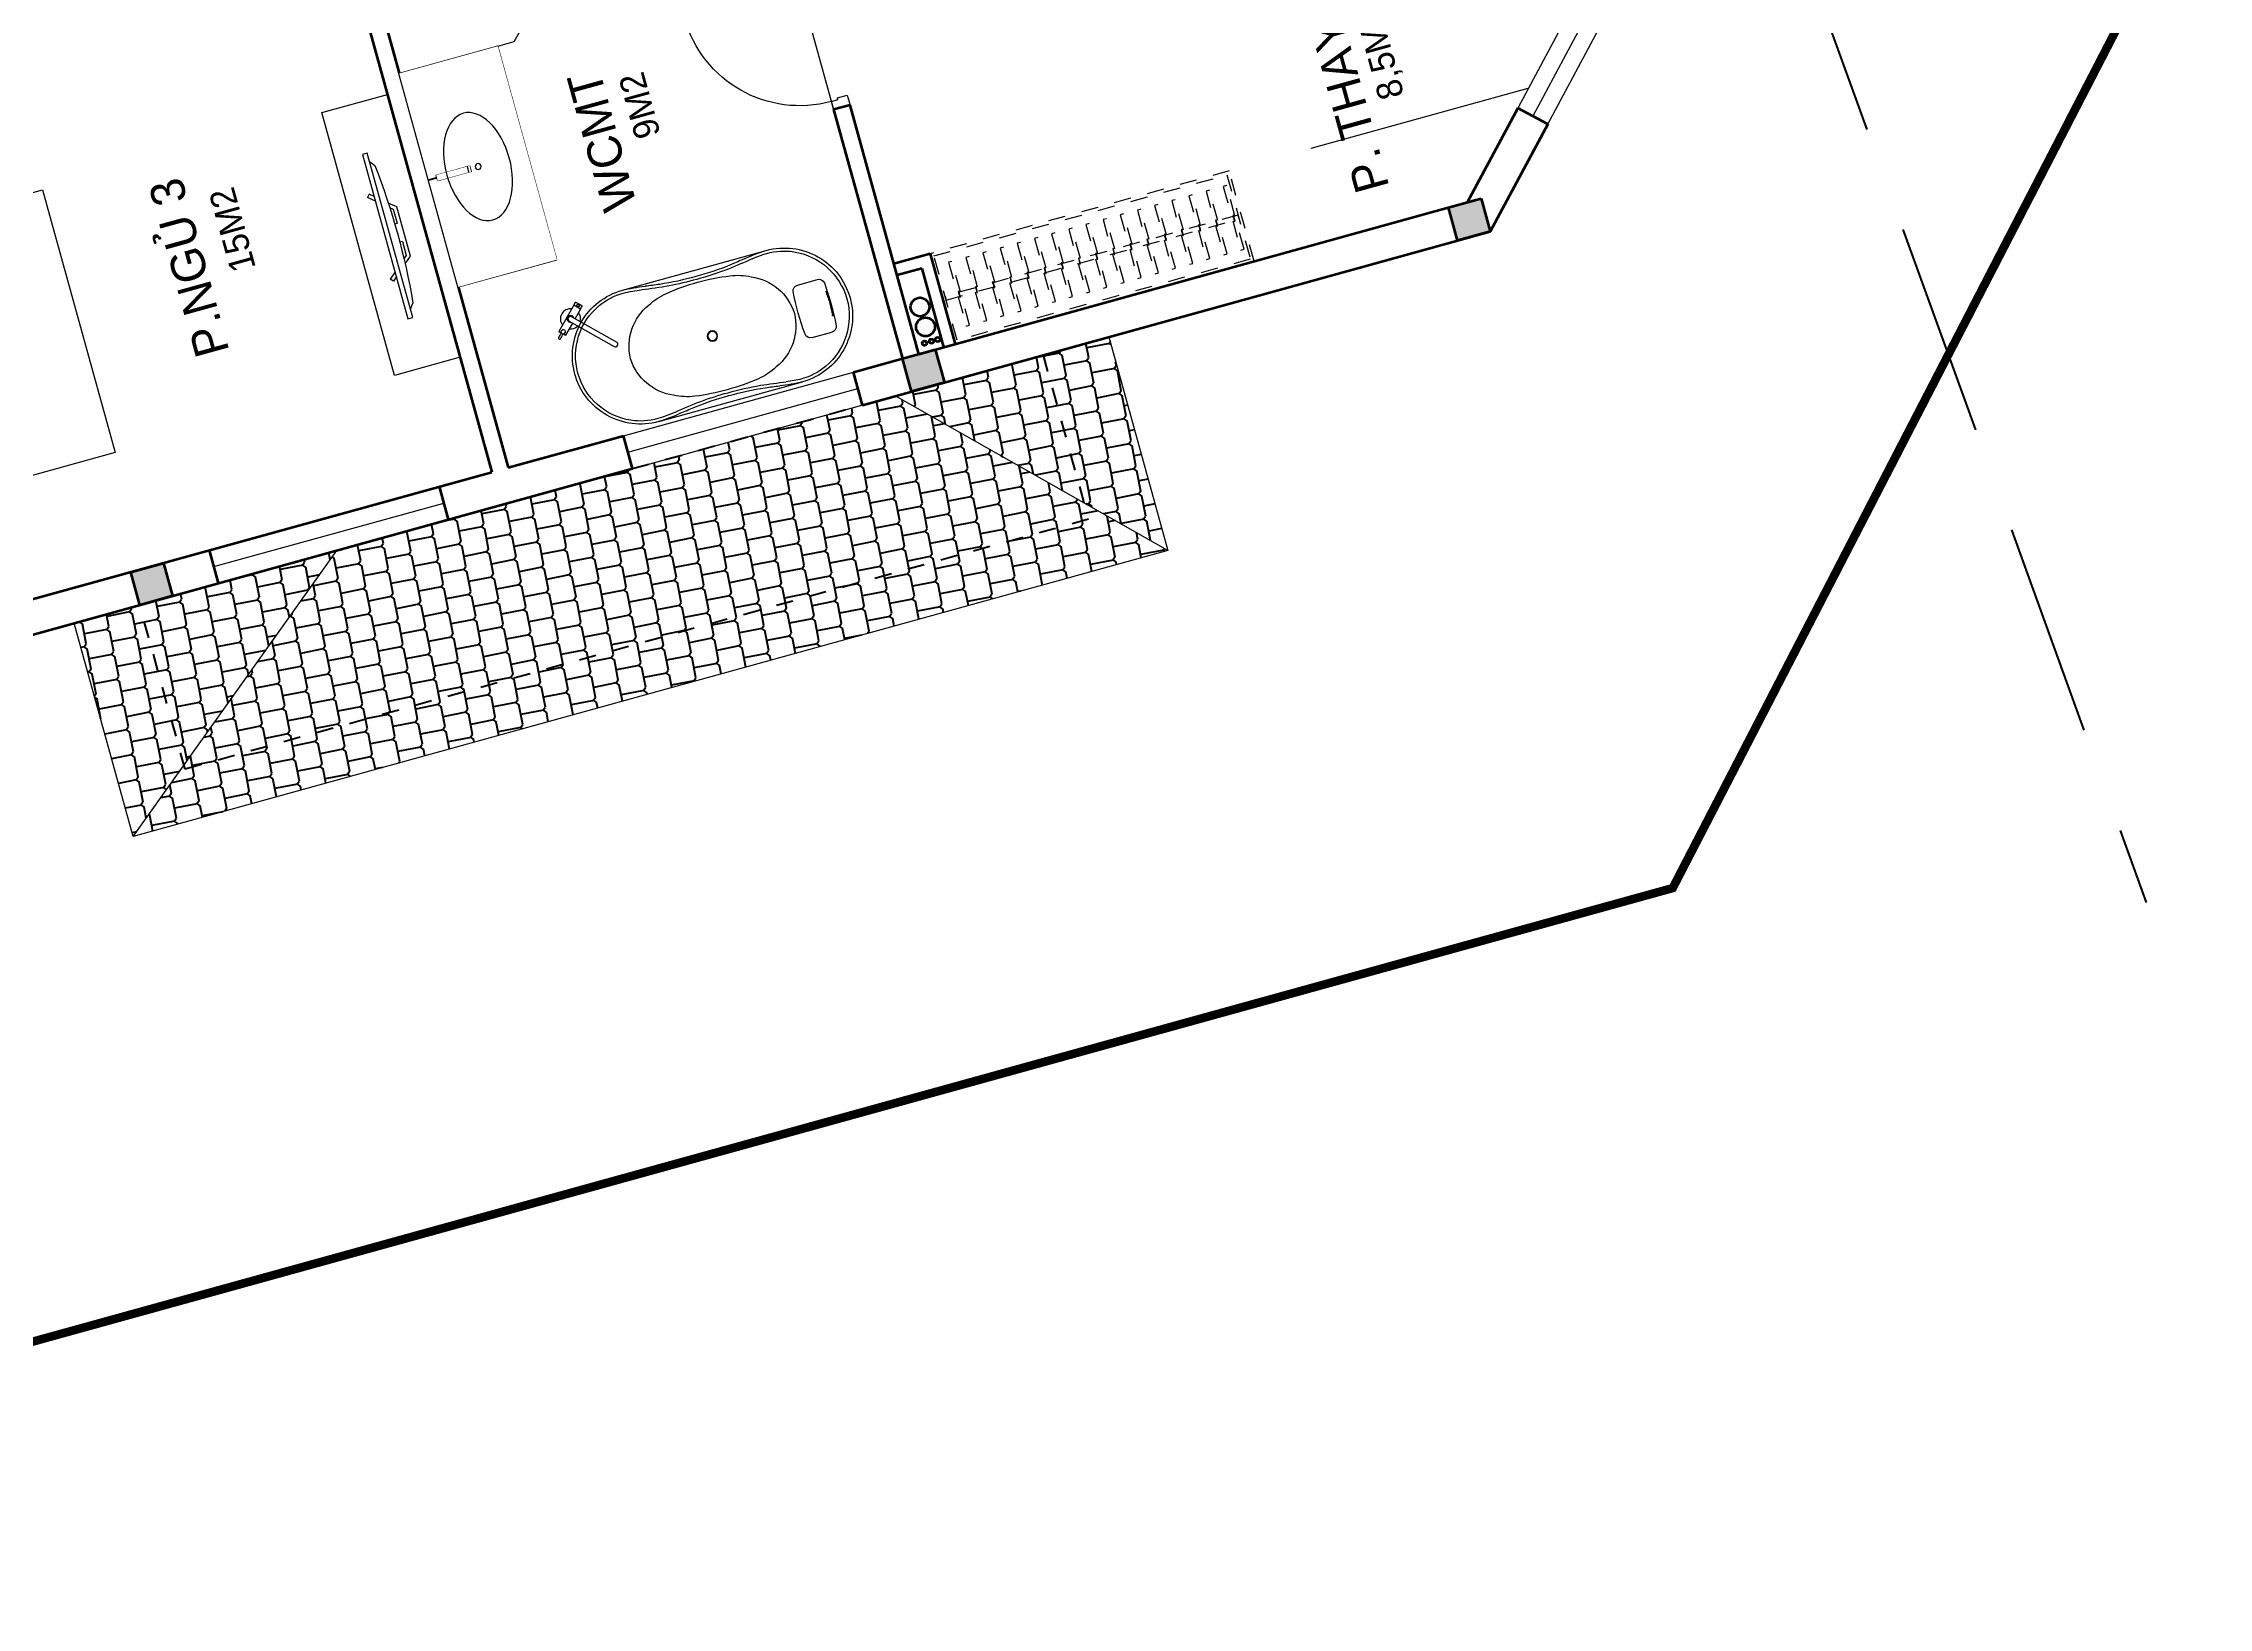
# Model space of a CAD drawing. Header units: metres. Extents: x 568332 to 569219, y 2065964 to 2066430.
# Drawn here: x 568538.54 to 568551.25, y 2066371.85 to 2066381.03 of the extents above; entities that cross this region are included whole.
import ezdxf

# ---------------------------------------------------------------- set-up
doc = ezdxf.new("R2010")
doc.units = ezdxf.units.M
for name, pattern in [('$AUDIT_BAD_LTYPE2', [0]), ('HIDDEN', [0.375, 0.25, -0.125]), ('X-5M-G-MB PHONGNGU$0$HIDDEN2', [0.1875, 0.125, -0.0625])]:
    doc.linetypes.add(name, pattern=pattern)
doc.layers.get('0').update_dxf_attribs({"linetype": 'CONTINUOUS'})
doc.layers.get('DEFPOINTS').update_dxf_attribs({"linetype": 'CONTINUOUS'})
for name, color, linetype, lineweight in [('-CONCRETE', 1, 'CONTINUOUS', 35), ('-DIM', 9, 'CONTINUOUS', 13), ('-DOOR', 137, 'CONTINUOUS', 9), ('-FURNITURE', 46, 'CONTINUOUS', 9), ('-HATCH', 8, 'CONTINUOUS', 5), ('-LINE1', 7, 'CONTINUOUS', 18), ('-TEXT', 7, 'CONTINUOUS', 15), ('-WALL', 4, 'CONTINUOUS', 35), ('TEXT25', 2, 'CONTINUOUS', 13)]:
    doc.layers.add(name, color=color, linetype=linetype, lineweight=lineweight)
for name, color, linetype in [('-RANH GIOI LO DAT', 12, 'CONTINUOUS'), ('13. NET HATCH', 252, 'CONTINUOUS'), ('RANHGIOI', 2, 'HIDDEN')]:
    doc.layers.add(name, color=color, linetype=linetype)
doc.styles.add('SVN_AVO_thuong', font='')
doc.styles.add('T1', font='', dxfattribs={"height": 200})
doc.styles.add('vnavanth', font='', dxfattribs={"width": 0.8})
doc.styles.get('SVN_AVO_thuong').set_extended_font_data('SVN-Avo')
doc.styles.get('T1').set_extended_font_data('VNgeometric Light')
doc.styles.get('vnavanth').set_extended_font_data('.VnAvantH')

# ---------------------------------------------------------------- blocks, each defined once
blk = doc.blocks.new('*U229')
at = {"linetype": 'X-5M-G-MB PHONGNGU$0$HIDDEN2'}
for points in [[(0, 600.0000000004657), (0, 0), (1986.964380309416, -7.011563383887439e-10), (1986.964380309416, 599.9999999997644)], [(1966.964380309416, 579.9996613716911), (1966.964380309416, 19.99966137169129), (20, 20.00000000046566), (20, 580.0000000004657)], [(1966.964380309416, 286.6991212947734), (1966.964380309416, 313.0991212946802), (20, 313.0991212953813), (19.99999859370291, 286.6991212952417)], [(113.7817614636733, 319.1750910408318), (109.4317788550979, 319.1750910408318), (109.4317788550979, 280.441767644881), (113.7817614636733, 280.441767644881)], [(227.7817614636733, 319.1750910407849), (223.4317788550979, 319.1750910407849), (223.4317788550979, 280.4417676448341), (227.7817614636733, 280.4417676448341)], [(341.7817614636733, 319.175091040738), (337.4317788550979, 319.175091040738), (337.4317788550979, 280.4417676447872), (341.7817614636733, 280.4417676447872)], [(455.7817614636733, 319.1750910406911), (451.4317788550979, 319.1750910406911), (451.4317788550979, 280.4417676447403), (455.7817614636733, 280.4417676447403)], [(569.7817614636733, 319.1750910406442), (565.431778855098, 319.1750910406442), (565.431778855098, 280.4417676446934), (569.7817614636733, 280.4417676446934)], [(683.7817614636733, 319.1750910405973), (679.431778855098, 319.1750910405973), (679.431778855098, 280.4417676446465), (683.7817614636733, 280.4417676446465)], [(797.7817614636733, 319.1750910405504), (793.431778855098, 319.1750910405504), (793.431778855098, 280.4417676445996), (797.7817614636733, 280.4417676445996)], [(911.7817614636733, 319.1750910405035), (907.431778855098, 319.1750910405035), (907.431778855098, 280.4417676445527), (911.7817614636733, 280.4417676445527)], [(1025.781761463673, 319.1750910404566), (1021.431778855098, 319.1750910404566), (1021.431778855098, 280.4417676445057), (1025.781761463673, 280.4417676445057)], [(1139.781761463673, 319.1750910404097), (1135.431778855098, 319.1750910404097), (1135.431778855098, 280.4417676444588), (1139.781761463673, 280.4417676444588)], [(1253.781761463673, 319.1750910403628), (1249.431778855098, 319.1750910403628), (1249.431778855098, 280.4417676444119), (1253.781761463673, 280.4417676444119)], [(1367.781761463673, 319.1750910403159), (1363.431778855098, 319.1750910403159), (1363.431778855098, 280.441767644365), (1367.781761463673, 280.441767644365)], [(1481.781761463673, 319.175091040269), (1477.431778855098, 319.175091040269), (1477.431778855098, 280.4417676443181), (1481.781761463673, 280.4417676443181)], [(1595.781761463673, 319.175091040222), (1591.431778855098, 319.175091040222), (1591.431778855098, 280.4417676442712), (1595.781761463673, 280.4417676442712)], [(1709.781761463673, 319.1750910401751), (1705.431778855098, 319.1750910401751), (1705.431778855098, 280.4417676442243), (1709.781761463673, 280.4417676442243)], [(1823.781761463673, 319.1750910401282), (1819.431778855098, 319.1750910401282), (1819.431778855098, 280.4417676441774), (1823.781761463673, 280.4417676441774)], [(1937.781761463673, 319.1750910400813), (1933.431778855098, 319.1750910400813), (1933.431778855098, 280.4417676441305), (1937.781761463673, 280.4417676441305)]]:
    blk.add_lwpolyline(points, close=True, dxfattribs=at)
for points in [[(122.2409142897814, 313.1103512093413), (122.2409142897814, 515.2497102723445), (100.1765458012815, 515.2497102723445), (100.1765458012815, 313.1103512093413)], [(236.2409142897814, 313.1103512092944), (236.2409142897814, 515.2497102722975), (214.1765458012815, 515.2497102722975), (214.1765458012815, 313.1103512092944)], [(350.2409142897814, 313.1103512092475), (350.2409142897814, 515.2497102722507), (328.1765458012815, 515.2497102722507), (328.1765458012815, 313.1103512092475)], [(464.2409142897814, 313.1103512092006), (464.2409142897814, 515.2497102722037), (442.1765458012815, 515.2497102722037), (442.1765458012815, 313.1103512092006)], [(578.2409142897814, 313.1103512091537), (578.2409142897814, 515.2497102721569), (556.1765458012815, 515.2497102721569), (556.1765458012815, 313.1103512091537)], [(692.2409142897814, 313.1103512091068), (692.2409142897814, 515.24971027211), (670.1765458012815, 515.24971027211), (670.1765458012815, 313.1103512091068)], [(806.2409142897814, 313.1103512090599), (806.2409142897814, 515.249710272063), (784.1765458012815, 515.249710272063), (784.1765458012815, 313.1103512090599)], [(920.2409142897814, 313.110351209013), (920.2409142897814, 515.2497102720162), (898.1765458012815, 515.2497102720162), (898.1765458012815, 313.110351209013)], [(1034.240914289781, 313.1103512089661), (1034.240914289781, 515.2497102719692), (1012.176545801281, 515.2497102719692), (1012.176545801281, 313.1103512089661)], [(1148.240914289781, 313.1103512089192), (1148.240914289781, 515.2497102719224), (1126.176545801281, 515.2497102719224), (1126.176545801281, 313.1103512089192)], [(1262.240914289781, 313.1103512088723), (1262.240914289781, 515.2497102718754), (1240.176545801281, 515.2497102718754), (1240.176545801281, 313.1103512088723)], [(1376.240914289781, 313.1103512088254), (1376.240914289781, 515.2497102718285), (1354.176545801281, 515.2497102718285), (1354.176545801281, 313.1103512088254)], [(1490.240914289781, 313.1103512087785), (1490.240914289781, 515.2497102717816), (1468.176545801281, 515.2497102717816), (1468.176545801281, 313.1103512087785)], [(1604.240914289781, 313.1103512087315), (1604.240914289781, 515.2497102717347), (1582.176545801281, 515.2497102717347), (1582.176545801281, 313.1103512087315)], [(1718.240914289781, 313.1103512086846), (1718.240914289781, 515.2497102716878), (1696.176545801281, 515.2497102716878), (1696.176545801281, 313.1103512086846)], [(1832.240914289781, 313.1103512086377), (1832.240914289781, 515.2497102716409), (1810.176545801281, 515.2497102716409), (1810.176545801281, 313.1103512086377)], [(1946.240914289781, 313.1103512085908), (1946.240914289781, 515.2497102715939), (1924.176545801281, 515.2497102715939), (1924.176545801281, 313.1103512085908)], [(100.1765458012815, 286.7103512094345), (100.1765458012815, 92.0852110228024), (122.2409142897814, 92.0852110228024), (122.2409142897814, 286.7103512094345)], [(214.1765458012815, 286.7103512093876), (214.1765458012815, 92.08521102275549), (236.2409142897814, 92.08521102275549), (236.2409142897814, 286.7103512093876)], [(328.1765458012815, 286.7103512093407), (328.1765458012815, 92.08521102270858), (350.2409142897814, 92.08521102270858), (350.2409142897814, 286.7103512093407)], [(442.1765458012815, 286.7103512092938), (442.1765458012815, 92.08521102266168), (464.2409142897814, 92.08521102266168), (464.2409142897814, 286.7103512092938)], [(556.1765458012815, 286.7103512092469), (556.1765458012815, 92.08521102261477), (578.2409142897814, 92.08521102261477), (578.2409142897814, 286.7103512092469)], [(670.1765458012815, 286.7103512092), (670.1765458012815, 92.08521102256786), (692.2409142897814, 92.08521102256786), (692.2409142897814, 286.7103512092)], [(784.1765458012815, 286.7103512091531), (784.1765458012815, 92.08521102252095), (806.2409142897814, 92.08521102252095), (806.2409142897814, 286.7103512091531)], [(898.1765458012815, 286.7103512091062), (898.1765458012815, 92.08521102247404), (920.2409142897814, 92.08521102247404), (920.2409142897814, 286.7103512091062)], [(1012.176545801281, 286.7103512090592), (1012.176545801281, 92.08521102242715), (1034.240914289781, 92.08521102242715), (1034.240914289781, 286.7103512090592)], [(1126.176545801281, 286.7103512090123), (1126.176545801281, 92.08521102238024), (1148.240914289781, 92.08521102238024), (1148.240914289781, 286.7103512090123)], [(1240.176545801281, 286.7103512089654), (1240.176545801281, 92.08521102233333), (1262.240914289781, 92.08521102233333), (1262.240914289781, 286.7103512089654)], [(1354.176545801281, 286.7103512089186), (1354.176545801281, 92.08521102228642), (1376.240914289781, 92.08521102228642), (1376.240914289781, 286.7103512089186)], [(1468.176545801281, 286.7103512088717), (1468.176545801281, 92.0852110222395), (1490.240914289781, 92.0852110222395), (1490.240914289781, 286.7103512088717)], [(1582.176545801281, 286.7103512088247), (1582.176545801281, 92.0852110221926), (1604.240914289781, 92.0852110221926), (1604.240914289781, 286.7103512088247)], [(1696.176545801281, 286.7103512087778), (1696.176545801281, 92.0852110221457), (1718.240914289781, 92.0852110221457), (1718.240914289781, 286.7103512087778)], [(1810.176545801281, 286.7103512087309), (1810.176545801281, 92.08521102209879), (1832.240914289781, 92.08521102209879), (1832.240914289781, 286.7103512087309)], [(1924.176545801281, 286.710351208684), (1924.176545801281, 92.08521102205188), (1946.240914289781, 92.08521102205188), (1946.240914289781, 286.710351208684)]]:
    blk.add_lwpolyline(points, dxfattribs=at)
blk = doc.blocks.new('G1600')
for p, q in [((137477.0741823114, -212827.2147267315), (139077.0741823114, -212827.2147267327)), ((137227.6935681712, -213391.7193460799), (137227.6935681718, -213076.8871672568)), ((139326.4547964507, -213391.7193460799), (139326.4547964501, -213076.8871672568)), ((137385.1096575831, -213234.3032566686), (137070.2774787599, -213234.3032566681)), ((139169.0387070388, -213234.3032566686), (139483.870885862, -213234.3032566681))]:
    blk.add_line(p, q)
blk.add_lwpolyline([(137477.074182311, -213484.2147267315), (137477.0741823123, -211484.2147267315), (139077.0741823123, -211484.2147267327), (139077.074182311, -213484.2147267327), (137477.074182311, -213484.2147267315)])
for points in [[(136977.074182316, -213484.2147267311), (136977.0741823163, -212984.3917867657), (137477.0741823113, -212984.3917867661), (137477.074182311, -213484.2147267315)], [(139577.0741823059, -213484.2147267331), (139577.0741823062, -212984.3917867677), (139077.0741823113, -212984.3917867673), (139077.074182311, -213484.2147267327)], [(137617.074182311, -213375.2147267316), (137617.0741823112, -212998.7147267316), (138234.5741823112, -212998.714726732), (138234.574182311, -213375.214726732)], [(138937.074182311, -213375.2147267325), (138937.0741823112, -212998.7147267325), (138319.5741823112, -212998.7147267321), (138319.574182311, -213375.2147267321)]]:
    blk.add_lwpolyline(points, close=True)
for centre, radius in [((137227.6935681715, -213234.3032566684), 157.4160894116067), ((139326.4547964504, -213234.3032566684), 157.4160894116067), ((137227.6935681715, -213234.3032566684), 82.41608941160666), ((139326.4547964504, -213234.3032566684), 82.41608941160666)]:
    blk.add_circle(centre, radius)
blk = doc.blocks.new('A$C52EE6B0C')
for p, q in [((-17.20769670707523, 15.73427220259327), (17.21740616677562, 15.73427220259327)), ((-17.20769664159161, -15.76179078378482), (17.25286010079435, -15.76177874789573))]:
    blk.add_line(p, q)
for radius in [1.2047244094, 1.0625984252]:
    blk.add_circle((0.004854760598391294, -0.01375929062487558), radius)
for centre, radius, start, end in [((-17.24314525874797, -0.01207868778146803), 15.74633857169191, 90.00004679933201, 180.0060212317107), ((-17.25508472573711, 0.1019342582440004), 14.92367355756088, 89.89259614786677, 114.0143398310184), ((-18.18116453613038, -21.56814891623799), 37.31420158923805, 80.32537186998005, 88.55949406869577), ((-17.85723445771146, -16.41196067107376), 31.44385665188106, 80.95530103647799, 88.85173392611411), ((10.00461303815246, 158.7953360565007), 145.2428134353977, 261.321760178495, 262.6566174950622), ((-9.994903516751947, 158.7953360565007), 145.2428134353977, 277.3433825049378, 278.678239821505), ((18.19087405753089, -21.56814891623799), 37.31420158923805, 91.44050593130423, 99.67462813001998), ((17.49661970126908, -11.01489087357186), 26.04177352760918, 90.57161639594337, 98.52623542419117), ((17.38028173809289, 0.6458196171442978), 14.38048270410287, 65.5240217261104, 90.57161639594337), ((17.25285478011938, -0.01207868778146803), 15.74633857169191, 359.9939787682893, 89.999953200668), ((-17.21041953764507, 0.001682114729192108), 15.03342542002128, 114.0143397923319, 180.0588324882195), ((-7.450100970658241, -0.4025184732163325), 12.18724008712164, 113.3669392692271, 178.1720206420629), ((3.492732717044419, 116.0118507486186), 102.6900642221361, 260.8064278436171, 264.356453546728), ((-5.419667109847069, -2.205582012422383), 14.69270855791083, 98.51976196149644, 117.8512947361469), ((-0.8758374273893423, 77.0744670072454), 62.80248494290996, 262.9722866301048, 270.8034968767962), ((-0.2559751088847406, -36.67531980102649), 49.54707038386372, 89.69837733597764, 98.51976196149644), ((-0.4392543211579323, 89.40770245710155), 75.83928513553873, 265.3361413481834, 270.3355216603239), ((0.8855469487607479, 77.0744670072454), 62.80248494290996, 269.1965031232039, 277.0277133698951), ((0.5786736126174219, 84.46415005414747), 70.89675459107134, 269.5362586194438, 275.7509718273354), ((0.26568463028525, -36.67531980102649), 49.54707038386372, 81.48023803850357, 90.30162266402236), ((5.429376631247578, -2.205582012422383), 14.69270855791083, 62.14870526385309, 81.48023803850357), ((-18.4352474148327, 226.8786012548953), 214.5500408366301, 276.9922117853802, 278.5967700074263), ((7.459810492087854, -0.4025184732163325), 12.18724008712164, 1.827979357937088, 66.63306073077288), ((17.03142645675689, -0.1205247127218172), 15.22249436628161, 0.4018525137937155, 65.5240217261104), ((28.29923964393674, 2.770475775178056), 0.2863587186237817, 160.8078893687392, 185.677575747249), ((1.032724158198107, 0.0596931052277796), 27.11457574387047, 359.8447870516113, 5.677575747249001), ((28.14528837171383, 2.82406351249665), 0.1233475539422422, 123.474108831765, 160.8078893687392), ((28.11764562025201, 2.865868186636362), 0.07323016681635565, 85.79124561711077, 123.474108831765), ((28.11499697584077, 2.829875804425683), 0.1093198730242431, 39.09426345110634, 85.79124561711077), ((27.9923979784362, 2.718469867249951), 0.2748749163090767, 4.941295606222266, 41.00239497281166), ((1.841417531803017, 0.05082119413418695), 26.56153366930607, 359.8606935406443, 5.815426488843808), ((-17.24314525874797, -0.01544044824549928), 15.74633857169191, 179.9939787682893, 269.999953200668), ((-17.21041951692314, -0.02920073014684021), 15.03342545060523, 179.9411309193374, 245.9856601689816), ((-7.450100970658241, 0.3749993371893652), 12.18724008712164, 181.8279793579371, 246.6330607307729), ((7.459810492087854, 0.3749993371893652), 12.18724008712164, 293.3669392692271, 358.1720206420629), ((17.25285478011938, -0.01544044824549928), 15.74633857169191, 270.000046799332, 0.006021231710728335), ((17.0314264257031, 0.09300610912032425), 15.22249441194929, 294.4759783475301, 359.5981396082714), ((28.29923964393674, -2.797994911205024), 0.2863587186237817, 174.322424252751, 199.1921106312608), ((1.032724158198107, -0.08721224125474691), 27.11457574387047, 354.322424252751, 0.1552129483886985), ((28.14528837171383, -2.851582648523618), 0.1233475539422422, 199.1921106312608, 236.525891168235), ((28.11764562025201, -2.89338732266333), 0.07323016681635565, 236.525891168235, 274.2087543828892), ((28.11499697584077, -2.85739494045265), 0.1093198730242431, 274.2087543828892, 320.9057365488936), ((27.9923979784362, -2.745989003276918), 0.2748749163090767, 318.9976050271883, 355.0587043937777), ((1.841417531803017, -0.07834033016115427), 26.56153366930607, 354.1845735111562, 0.1393064593556944), ((-17.25508472573711, -0.1294528978760354), 14.92367355756088, 245.9856601689816, 270.1074038521332), ((-17.85723445771146, 16.38444203144172), 31.44385665188106, 271.1482660738859, 279.044698963522), ((3.492732717044419, -116.0393693881924), 102.6900642221361, 95.64354645327202, 99.19357215638293), ((-5.419667109847069, 2.178062876395416), 14.69270855791083, 242.1487052638531, 261.4802380385036), ((10.00461303815246, -158.8228551925276), 145.2428134353977, 97.3433825049378, 98.67823982150497), ((-0.8758374273893423, -77.10198614327237), 62.80248494290996, 89.19650312320385, 97.02771336989514), ((-0.2559751088847406, 36.64780066499952), 49.54707038386372, 261.4802380385036, 270.3016226640223), ((-0.4392543211579323, -89.43522109673359), 75.83928513553873, 89.66447833967614, 94.66385865181664), ((0.26568463028525, 36.64780066499952), 49.54707038386372, 269.6983773359776, 278.5197619614964), ((0.5786736126174219, -84.4916686937795), 70.89675459107134, 84.24902817266455, 90.4637413805562), ((0.8855469487607479, -77.10198614327237), 62.80248494290996, 82.97228663010486, 90.80349687679617), ((5.429376631247578, 2.178062876395416), 14.69270855791083, 278.5197619614964, 297.8512947361469), ((-18.4352474148327, -226.9061198945274), 214.5500408366301, 81.40322999257371, 83.00778821461982), ((-9.994903516751947, -158.8228551925276), 145.2428134353977, 81.32176017849503, 82.65661749506219), ((17.49661970126908, 10.98737223393982), 26.04177352760918, 261.4737645758088, 269.4283836040566), ((17.38028173809289, -0.6733382567763329), 14.38048270410287, 269.4283836040566, 294.4759782738896), ((-18.18116453613038, 21.54062978021102), 37.31420158923805, 271.4405059313042, 279.6746281300199), ((18.19087405753089, 21.54062978021102), 37.31420158923805, 260.32537186998, 268.5594940686958)]:
    blk.add_arc(centre, radius, start, end)
at = {"layer": 'DEFPOINTS'}
for tag, p in [('MODELNUMBER', (0, 0)), ('TRADENAME', (0, -0.001666666648816317)), ('PRODUCT', (0, -0.003333333355840296)), ('MATERIAL', (0, -0.005000000004656613))]:
    blk.add_attdef(tag, p, '', height=0.001, dxfattribs=at)
blk = doc.blocks.new('A$C4D835AF5')
at = {"layer": '-FURNITURE', "ltscale": 8}
for p, q in [((-3.937007874133997, 0.3346456687140744), (-3.937007874133997, 0.8661417323164642)), ((-3.856363968050573, 0.3149606298829895), (-3.917322834720835, 0.3149606298829895)), ((3.14960629917914, 0.905511811026372), (-3.897637795307674, 0.905511811026372)), ((-3.549881889834069, 0.4615121080132667), (-3.549881889834069, 0.4918150943994988)), ((-3.339881889871322, 0.4918150943994988), (-3.339881889871322, 0.4615121080132667)), ((-0.5905511811724864, 0), (-0.5905511811724864, -12.08661417319672)), ((0.5905511810560711, 0), (0.5905511810560711, -12.08661417319672)), ((3.14960629917914, -0.9055118109972682), (3.14960629917914, 0.905511811026372)), ((3.169291338417679, 0.8956692913197912), (3.14960629917914, 0.8956692913197912)), ((3.169291338417679, -0.8956692912906874), (3.169291338417679, 0.8956692913197912)), ((3.188976377830841, 0.905511811026372), (3.976377952611074, 0.905511811026372)), ((3.996062992024235, -0.8858222072885837), (3.996062992024235, 0.8858183881966397)), ((-3.937007874133997, -0.8661417323164642), (-3.937007874133997, -0.3346456698782276)), ((-3.859123134170659, -0.3149606298829895), (-3.917322834720835, -0.3149606298829895)), ((-0.5905511811724864, -0.9055118109972682), (-3.897637795307674, -0.9055118109972682)), ((-3.702086295757908, -0.4482994973659515), (-3.703305563307367, -0.4183928251150064)), ((-3.626116961007938, -0.4552132484968752), (-3.624325704469811, -0.4472871391335502)), ((-3.592593900160864, -0.4693618138844613), (-3.593808271281887, -0.4553162374941166)), ((-3.516390349017456, -0.4728221969853621), (-3.515662283170968, -0.4687519224826247)), ((-3.483023508393671, -0.4913916403020266), (-3.485677747870795, -0.4713251190551091)), ((-3.406740271369927, -0.4913916403020266), (-3.404085924616084, -0.4713243082514964)), ((-3.373373430629726, -0.4728221969853621), (-3.374101741297636, -0.4687505542242434)), ((-3.297169879544526, -0.4693618138844613), (-3.295955249399412, -0.4553132418950554)), ((-3.263646818697453, -0.4552132484968752), (-3.265438825008459, -0.4472838216461241)), ((-3.187677483947482, -0.4482994973659515), (-3.186458005278837, -0.4183876432944089)), ((3.14960629917914, -0.9055118109972682), (0.5905511810560711, -0.9055118109972682)), ((3.169291338417679, -0.8956692912906874), (3.14960629917914, -0.8956692912906874)), ((3.188976377830841, -0.9055118109972682), (3.976377952611074, -0.9055118109972682))]:
    blk.add_line(p, q, dxfattribs=at)
for radius in [0.3110236219999999, 0.264425112]:
    blk.add_circle((3.582677165279165, 0), radius, dxfattribs=at)
for centre, radius, start, end in [((-5.172746209602337, -0.009833991935011), 0.2398274364867001, 175.3988683949836, 267.683684738816), ((-5.162281866127159, 0.001097322150599211), 0.2496571373087167, 92.26055198415715, 178.0931381794738), ((-5.411562051915098, -2528.914153773454), 2529.164725280366, 89.9660810117202, 89.99457585702427), ((-3.897637795307674, 0.8661417323164642), 0.03937007869999999, 90, 180), ((-3.917322834720835, 0.334645669296151), 0.0196850394, 180, 270), ((-3.444696608930826, -0.1800324727082625), 0.6800319107999998, 90.0155575041171, 98.89806549202986), ((-3.445067178807221, -0.1800325420044828), 0.6800319804999999, 81.10193476241767, 89.98433540355451), ((-5.820766091346741e-11, 0), 2.3622047244, 22.54031043733562, 157.4596895626644), ((-5.820766091346741e-11, 0), 0.7874015747999998, 318.5903779145428, 221.4096220854572), ((-5.820766091346741e-11, 0), 0.5905511810999999, 0, 180), ((3.188976377830841, 0.8858267717296258), 0.0196850394, 90, 180), ((3.976377952611074, 0.8858267717296258), 0.0196850394, 0, 90), ((-4.563514047302306, 275.4393603570643), 275.6895205756396, 269.8713704548476, 270.134413801293), ((-3.917322834720835, -0.334645669296151), 0.0196850394, 90, 180), ((-3.897637795307674, -0.8661417323164642), 0.03937007869999999, 180, 270), ((-3.69050836347742, -0.4472920451080427), 0.01162168131717254, 184.9730588167124, 258.0340652050838), ((-3.646140178490896, -0.2514027326542418), 0.2124717066311285, 257.2815863172942, 272.5837431166033), ((-3.637047897733282, -0.4523756541602779), 0.01129324217511807, 272.4656825237923, 345.4476281752974), ((-3.581550852512009, -0.4681202150823083), 0.01111262650185997, 186.4149760746678, 247.4426638316044), ((-3.544597993255593, -0.2922010583861265), 0.190689105969796, 257.5175194414243, 274.7853332085882), ((-3.528885980602354, -0.4692233995883726), 0.01300354377461912, 270.8627506118385, 343.9333648868276), ((-3.471052158158273, -0.4887641616223846), 0.01225629918881619, 192.3790292665462, 260.142289403178), ((-3.445049900154117, -0.295684714539675), 0.2070703525339242, 262.2005895473907, 277.9341143868692), ((-3.417906698421575, -0.4895470514893532), 0.01131775609399448, 277.3077516790804, 350.6199838641652), ((-3.361692738719285, -0.4698820120247547), 0.01204505090893129, 194.128595859641, 259.0416995531207), ((-3.342932183295488, -0.2742454641556833), 0.2085271705549764, 264.2062775251951, 279.0284077801071), ((-3.310024282021914, -0.4671465401770547), 0.01304389132053663, 269.1875638990808, 350.2219325995679), ((-3.252893783501349, -0.4524938771792222), 0.01109156189044463, 194.1921654394817, 261.8514003855582), ((-3.243402015476022, -0.2392133744724561), 0.2245328352159587, 267.1755962354845, 281.6727780298017), ((-3.20032295252895, -0.4465554517519195), 0.01276517026006314, 280.6032237323427, 352.1473828500294), ((-5.820766091346741e-11, 0), 2.3622047244, 202.5403104373356, 255.4906014981622), ((-5.820766091346741e-11, 0), 2.3622047244, 284.5092583305358, 337.4596895626644), ((3.188976377830841, -0.8858267716132104), 0.0196850394, 180, 270), ((3.976377952611074, -0.8858267716132104), 0.0196850394, 270, 0), ((-5.820766091346741e-11, -12.08661417319672), 0.5905511810999999, 180, 0)]:
    blk.add_arc(centre, radius, start, end, dxfattribs=at)
blk.add_ellipse((-3.444881830888335, -0.001299991592532024), major_axis=(0.5549964930499999, 1.979270000163069e-05), ratio=0.8491940411667758, dxfattribs=at)
for tag, p in [('TRADENAME', (-0.004336408572271466, 0.006709126027999446)), ('MODELNUMBER', (-0.004336408572271466, 0.008375792705919594)), ('PRODUCT', (-0.004336408572271466, 0.005042459379183128)), ('MATERIAL', (-0.004336408572271466, 0.003375792701262981))]:
    blk.add_attdef(tag, p, '', height=0.0009999999999999998, dxfattribs=at)
blk = doc.blocks.new('A$C513779E1')
at = {"layer": '-FURNITURE', "ltscale": 5}
for p, q in [((-155.6625374760479, -560.0783866103739), (-155.7294287066907, -682.401587806642)), ((164.3432983346283, -560.8332392722368), (164.2771489713341, -681.6467351429164))]:
    blk.add_line(p, q, dxfattribs=at)
for centre, radius, start, end in [((-121.4878484364599, -559.7927261032164), 34.19417278572232, 97.79750243116446, 180.4786434526798), ((-0.6689657662063837, -2204.394539417699), 1683.161974464355, 85.38531070575098, 94.27462811813768), ((130.1318487897515, -560.5699191978201), 34.19417278572232, 359.5587913522712, 82.23993242050727), ((-121.5204483158886, -682.7208517771214), 34.19417278572232, 179.4650466896637, 262.1461876813734), ((-1.108293259516358, 961.925919180736), 1683.174451148718, 265.7381508572186, 274.6274353095529), ((130.1000457536429, -681.8764492999762), 34.19417278572232, 277.7037576779385, 0.3848987823128964)]:
    blk.add_arc(centre, radius, start, end, dxfattribs=at)
at = {"layer": '-FURNITURE', "ltscale": 8}
ref = blk.add_blockref('A$C4D835AF5', (-319.1728307064623, 776.0634860619903), dxfattribs=dict(at, xscale=-25.08682081009749, yscale=25.08682081009749, zscale=25.08682081009749, rotation=45))
ref.add_attrib('MODELNUMBER', 'K-T97328-4', (-319.2622246555984, 776.3067276431248), dxfattribs={"layer": 'DEFPOINTS', "height": 0.02508682081009749, "rotation": 224.9999999436282})
ref.add_attrib('TRADENAME', 'PURIST', (-319.232659548521, 776.2771625341848), dxfattribs={"layer": 'DEFPOINTS', "height": 0.02508682081009749, "rotation": 224.9999999436282})
ref.add_attrib('PRODUCT', 'BATH FILLER', (-319.2030944600701, 776.2475974475965), dxfattribs={"layer": 'DEFPOINTS', "height": 0.02508682081009749, "rotation": 224.9999999436282})
ref.add_attrib('MATERIAL', 'PREMIUM MATERIALS', (-319.1735293529928, 776.2180323405191), dxfattribs={"layer": 'DEFPOINTS', "height": 0.02508682081009749, "rotation": 224.9999999436282})
at = {"layer": '-FURNITURE', "xscale": 25.39829667096628, "yscale": 25.39829667096628, "zscale": 25.39829667096628, "rotation": 270}
blk.add_blockref('A$C52EE6B0C', (0, 0), dxfattribs=at).add_auto_attribs({'MODELNUMBER': 'K-1800', 'TRADENAME': 'ABRAZO', 'PRODUCT': 'BATH', 'MATERIAL': 'LITHOCAST'})
blk = doc.blocks.new('A$C5C575821')
at = {"layer": '-CONCRETE'}
h = blk.add_hatch(color=256, dxfattribs=at)
h.dxf.hatch_style = 1
h.paths.add_polyline_path([(-0.00237559899687767, 200.0000000000146), (-0.00237559899687767, 1.455191522836685e-11), (199.9976244010031, 1.455191522836685e-11), (199.9976244010031, 200.0000000000146)])
blk.add_lwpolyline([(-0.00237559899687767, 1.455191522836685e-11), (199.9976244010031, 1.455191522836685e-11), (199.9976244010031, 200.0000000000146), (-0.00237559899687767, 200.0000000000146)], close=True, dxfattribs=at)
blk = doc.blocks.new('Sink_Cicle')
blk.add_lwpolyline([(17.49999987077899, -50.00226151314564), (-17.49999987077899, -49.99773848685436), (-17.51615354442038, -252.2967581441626), (17.48384613892995, -252.3012811850058)], close=True)
blk.add_circle((0, -300), 17.5)
at = {"layer": 'DEFPOINTS'}
blk.add_line((0, -100), (0, 0), dxfattribs=at)
blk.add_wipeout([(17.499999870775355, -50.00226151314928), (-17.49999987078263, -49.99773848685436), (-17.516153544427652, -252.29675814416623), (17.48384613892631, -252.3012811850058)])
at = {"layer": '-FURNITURE', "linetype": 'Continuous'}
blk.add_ellipse((0, -300), major_axis=(-325, 0), ratio=0.5846153846153846, dxfattribs=at)
blk.add_line((-17.51421511289664, -237.2967582757119), (17.48578462866135, -237.3012813020032))
blk = doc.blocks.new('*U231')
at = {"ltscale": 300}
blk.add_lwpolyline([(0, 0), (1300.000000000015, 0), (1300.000000000015, -600), (0, -600)], close=True, dxfattribs=at)
blk.add_wipeout([(0, 7.275957614183426e-12), (1300.0000000000036, 7.275957614183426e-12), (1300.0000000000036, -600), (0, -600)], dxfattribs=at)
blk.add_blockref('Sink_Cicle', (650.0000000000073, 0), dxfattribs=at)
blk = doc.blocks.new('*U18')
at = {"linetype": '$AUDIT_BAD_LTYPE2'}
for p, q in [((70, 100), (69.99999999999999, 599.9999999999982)), ((89.99999999999999, 599.9999999999982), (90, 100))]:
    blk.add_line(p, q, dxfattribs=at)
for points in [[(49.99999999999999, 599.9999999999982), (89.99999999999999, 599.9999999999982), (89.99999999999999, 699.9999999999982), (49.99999999999999, 699.9999999999982), (49.99999999999999, 599.9999999999982)], [(49.99999999999999, 602.9059272893337), (50, 100)], [(50, 100), (90, 100), (90, 0), (50, 0), (50, 100)]]:
    blk.add_lwpolyline(points)
for points in [[(118.2698876160139, 494.5156181119073), (118.2698876160139, 664.1349438079906), (89.99999999999999, 664.1349438079906), (89.99999999999999, 635.8650561920058), (112.6159100928053, 635.8650561920058), (112.6159100928053, 494.5156181119073)], [(0, 0), (50, 0), (50, -40), (60, -40), (60, -100.0001724930698), (0, -100.0001724930698)], [(799.9999999999982, 7.105427357601134e-15), (749.9999999999982, 7.105427357601134e-15), (749.9999999999982, -40), (739.9999999999982, -40), (739.9999999999982, -100.0001724930698), (799.9999999999982, -100.0001724930698)]]:
    blk.add_lwpolyline(points, close=True)
at = {"linetype": '$AUDIT_BAD_LTYPE2', "ltscale": 0.3}
blk.add_arc((50, 0), 699.9999999999982, 0, 90, dxfattribs=at)
blk = doc.blocks.new('XR.MB.LM123$0$tvi 1')
blk.add_lwpolyline([(28.54445810673496, -2.291926648467779e-10), (28.54445810673496, -999.9999999999964), (-7.275957614183426e-12, -1000), (0, 0)], close=True)
for points in [[(28.54445810680045, -50.31958968611434), (52.37372755713295, -80.86315460130209)], [(-24.09820395050338, -235.5599978379832), (-39.09879504836863, -251.7939635238108)], [(0, -284.7849796677438), (-39.09879504836863, -251.7939635238108)], [(0, -255.9952397129928), (-24.09820395050338, -235.5599978379832)], [(69.66229681991535, -315.0836646851385), (111.1934016081432, -350.2927865858655), (111.193401608034, -649.712917566063), (69.68611289083492, -684.9110379843005)], [(89.09002233762294, -445.7449799550195), (89.09002233762294, -359.9578938602899), (70.91298945683957, -344.6203678706661)], [(89.09002233762294, -445.7449799550195), (73.49991829216015, -445.7449799550232)], [(89.09002233768115, -554.2550200447404), (89.09002233773936, -640.0421061392371), (70.91298945678864, -655.3796321293303)], [(89.09002233768115, -554.2550200447404), (73.49991829216015, -554.2550200447404)], [(0, -715.2150203320198), (-39.09879504836863, -748.2060364759491)], [(-24.09820395050338, -764.4400021620095), (-39.09879504836863, -748.2060364759491)], [(0, -744.004760287), (-24.09820395050338, -764.4400021620095)], [(28.54445810674224, -949.680410313882), (52.37372755713295, -919.1368453984578)]]:
    blk.add_lwpolyline(points)
blk.add_arc((-4025.16618952866, -499.9999999999964), 4099.025185406737, 354.1310878512652, 5.868912148527433)
blk = doc.blocks.new('M32-T3')
at = {"layer": '13. NET HATCH'}
h = blk.add_hatch(dxfattribs=at)
h.set_pattern_fill('MAIGO-12', color=256, scale=300, angle=-4.425239702626648)
h.set_pattern_definition([(355.5747602973733, (30251.78019150972, 28484.22036637412), (86.35015020590413, 143.7659610596952), [119.9999999999998, -29.99999999999996, 119.9999999999998, -29.99999999999996]), (85.57476029737336, (30237.98228219079, 28500.33302284125), (-63.20267872421368, 155.3396968005404), [135, -165]), (40.57476029737334, (30221.86962572369, 28486.53511352232), (86.35015020754693, 143.7659610624303), [21.21320343600001, -403.0508652000001]), (130.5747602973733, (30251.78019150972, 28484.22036637412), (-63.20267872541611, 155.3396968034957), [21.213203436, -403.0508652])])
h.paths.add_polyline_path([(198466.3236627033, -1023355.591068474), (197166.1969908494, -1023355.591068474), (198466.0906455532, -1024955.953525428)])
h = blk.add_hatch(dxfattribs=at)
h.set_pattern_fill('MAIGO-12', color=256, scale=300, angle=-4.425239702626648)
h.set_pattern_definition([(355.5747602973733, (29733.49060798695, 26393.84306215716), (86.35015020590413, 143.7659610596952), [119.9999999999998, -29.99999999999996, 119.9999999999998, -29.99999999999996]), (85.57476029737336, (29719.69269866802, 26409.95571862429), (-63.20267872421368, 155.3396968005404), [135, -165]), (40.57476029737334, (29703.58004220092, 26396.15780930535), (86.35015020754693, 143.7659610624303), [21.21320343600001, -403.0508652000001]), (130.5747602973733, (29733.49060798695, 26393.84306215716), (-63.20267872541611, 155.3396968034957), [21.213203436, -403.0508652])])
h.paths.add_polyline_path([(198466.1969908494, -1024956.084452307), (197166.1969908494, -1023355.591068474), (197166.1969908494, -1029656.084452307), (198466.1969908494, -1028356.084452307)])
h = blk.add_hatch(dxfattribs=at)
h.set_pattern_fill('MAIGO-12', color=256, scale=300, angle=-4.425239702626648)
h.set_pattern_definition([(355.5747602973733, (30789.51633575858, 21876.75306482357), (86.35015020590413, 143.7659610596952), [119.9999999999999, -29.99999999999996, 119.9999999999999, -29.99999999999996]), (85.57476029737336, (30775.71842643965, 21892.8657212907), (-63.20267872421368, 155.3396968005404), [135, -165]), (40.57476029737334, (30759.60576997255, 21879.06781197176), (86.35015020754693, 143.7659610624303), [21.21320343600001, -403.0508652000001]), (130.5747602973733, (30789.51633575858, 21876.75306482357), (-63.20267872541611, 155.3396968034957), [21.213203436, -403.0508652])])
h.paths.add_polyline_path([(198466.1969908494, -1028356.084452307), (197166.1969908494, -1029656.084452307), (198466.3236627033, -1029656.084452307)])
at = {"layer": '-CONCRETE'}
for centre, radius in [((198719.2593574179, -1028604.461257434, 5.66516857499076e-09), 13), ((198809.7561655156, -1028635.288015408, 5.66516857499076e-09), 55), ((198930.5986157208, -1028635.288015408, 5.66516857499076e-09), 55), ((198719.2593574179, -1028646.21067545, 5.66516857499076e-09), 13), ((198719.2593574179, -1028684.480662399, 5.66516857499076e-09), 13)]:
    blk.add_circle(centre, radius, dxfattribs=at)
at = {"layer": '-DOOR'}
for p, q in [((198466.3236627034, -1024235.476888089), (198466.3236627034, -1025635.476888089)), ((198666.3236627034, -1024235.476888089), (198666.3236627034, -1025635.476888089)), ((198466.3236627034, -1026555.426890617), (198466.3236627034, -1027955.426890617)), ((198666.3236627034, -1026756.426890617), (198666.3236627034, -1028156.426890617))]:
    blk.add_line(p, q, dxfattribs=at)
for points in [[(198566.4313632342, -1024235.476888089), (198566.4313632343, -1025635.476888089)], [(198566.4313632342, -1026756.426890617), (198566.4313632343, -1028156.426890617)], [(199552.3700943918, -1032877.140300001), (199051.6150461395, -1032399.475994369)]]:
    blk.add_lwpolyline(points, dxfattribs=at)
blk.add_lwpolyline([(199621.3927783543, -1032804.780994459), (199120.6377301022, -1032327.116688827), (198982.5923621772, -1032471.835299911), (199483.3474104293, -1032949.499605544)], close=True, dxfattribs=at)
at = {"layer": '-FURNITURE'}
blk.add_lwpolyline([(199366.3236627322, -1025555.426297232), (200966.3236627322, -1025555.42629774), (200966.3236626621, -1025955.426890696), (199366.3236626621, -1025955.426890188)], close=True, dxfattribs=at)
blk.add_lwpolyline([(199216.3236626963, -1031096.810905903), (199216.3236626963, -1032418.39036587)], dxfattribs=at)
at = {"layer": '-HATCH'}
blk.add_line((200982.4606984385, -1028455.426718124), (200182.4606984385, -1028455.426718124), dxfattribs=at)
at = {"layer": '-LINE1'}
for p, q in [((197166.1969908494, -1029656.084452307), (197166.1969908494, -1023355.591068474)), ((197166.1969908494, -1023355.591068474), (198466.3236627033, -1023355.591068474)), ((197166.1969908494, -1023355.591068474), (198466.1969908494, -1024956.084452307)), ((198466.0307890862, -1023825.835282893), (198466.3236627033, -1029355.426891381)), ((197166.1969908494, -1029656.084452307), (198466.1969908494, -1028356.084452307)), ((198466.1969908494, -1029656.084452307), (197166.1969908494, -1029656.084452307))]:
    blk.add_line(p, q, dxfattribs=at)
at = {"layer": '-RANH GIOI LO DAT', "linetype": 'HIDDEN', "ltscale": 10, "const_width": 50}
blk.add_lwpolyline([(199451.4178575455, -1036598.047237429), (205466.3236621032, -1036132.558427745), (205466.3236621025, -1016255.591068573), (194466.3236619882, -1016255.591068438), (194466.3236616741, -1031983.839740519)], close=True, dxfattribs=at)
at = {"layer": '-WALL'}
for p, q in [((198466.3236627033, -1021255.613584774), (198466.3236627033, -1026756.426890617)), ((198666.3236627033, -1021855.59106847), (198666.3236627033, -1025955.426890617)), ((198466.3236627033, -1024235.476888089), (198666.5390637649, -1024235.476888089)), ((198466.3236627033, -1025635.476888089), (198666.5390637652, -1025635.476888089)), ((202366.3236620963, -1025955.426890617), (198666.3236627035, -1025955.426890617)), ((198666.3236627033, -1026055.426890617), (198666.3236627033, -1026756.426890617)), ((202366.3236620963, -1026055.426890617), (198666.3236627035, -1026055.426890617)), ((198466.3236627034, -1026756.426890617), (198666.539063765, -1026756.426890617)), ((198466.3236627033, -1028156.426890617), (198466.3236627033, -1031979.37270624)), ((198466.3236627034, -1028156.426890617), (198666.5390637652, -1028156.426890617)), ((198666.3236627034, -1028156.426890617), (198666.3236627034, -1028455.426890617)), ((200182.4606984385, -1028455.426890617), (198666.3236627034, -1028455.426890617)), ((200182.4606984385, -1028555.426890617), (200182.4606984385, -1028455.426890617)), ((198666.323662703, -1028555.426890617), (198666.3236627032, -1031947.491676104)), ((198666.323662703, -1028555.426890617), (200182.4606984386, -1028555.426890617)), ((199146.3236626975, -1028705.426890621), (199146.3236626975, -1028555.426890621)), ((199216.3236626975, -1028775.426890621), (199216.3236626975, -1028555.426890621)), ((199146.3236626975, -1028705.426890621), (198666.323662703, -1028705.426890621)), ((199216.3236626975, -1028775.426890621), (198666.323662703, -1028775.426890621)), ((199120.6377301025, -1032327.116688827), (198666.3236626978, -1031893.751884407)), ((198982.5923621772, -1032471.835299911), (198466.3236627033, -1031979.37270624))]:
    blk.add_line(p, q, dxfattribs=at)
blk.add_lwpolyline([(198982.5923621767, -1032471.835299912), (199120.6377301022, -1032327.116688827)], dxfattribs=at)
at = {"layer": 'DEFPOINTS', "linetype": 'HIDDEN', "ltscale": 5}
blk.add_lwpolyline([(198466.1969908494, -1029256.084452307), (197466.1969908494, -1029256.084452307), (197466.1969908494, -1023755.591068474), (198466.1969908494, -1023755.591068474)], close=True, dxfattribs=at)
at = {"layer": '-DOOR', "xscale": -1}
blk.add_blockref('*U18', (200982.4606984385, -1028455.426718124), dxfattribs=at)
at = {"layer": '-FURNITURE', "rotation": 180}
blk.add_blockref('G1600', (338443.3978450096, -1235339.805795202), dxfattribs=at)
at = {"layer": '-FURNITURE', "extrusion": (0, 0, -1), "rotation": 269.9963102775856}
blk.add_blockref('XR.MB.LM123$0$tvi 1', (-199665.6261213571, -1025720.820033896), dxfattribs=at)
at = {"layer": '-FURNITURE', "extrusion": (0, 0, -1), "xscale": -0.916666666665974, "yscale": 0.916666666665974, "zscale": -0.916666666665974, "rotation": 90}
blk.add_blockref('*U229', (-198666.3236626975, -1028775.426890621), dxfattribs=at)
at = {"layer": '-WALL', "xscale": -1}
for p in [(198665.6047921881, -1023955.591068565), (198666.3212870985, -1028655.426890622), (198666.3212861094, -1031979.372705291)]:
    blk.add_blockref('A$C5C575821', p, dxfattribs=at)
at = {"xscale": -1}
blk.add_blockref('A$C513779E1', (199090.8125918469, -1027415.669377145), dxfattribs=at)
at = {"layer": '-TEXT', "color": 2, "style": 'vnavanth'}
blk.add_text('p.ngñ 3', height=199.9591899200177, dxfattribs=at).set_placement((199761.5090699214, -1024661.040143691))
at = {"layer": 'TEXT25'}
for s, height, rotation, style, p in [('15M2', 150, 359.9999999899487, 'T1', (200190.9427817584, -1024940.88085757)), ('WCMT', 200, 359.9999999899487, 'SVN_AVO_thuong', (199949.5694487556, -1027194.588417549)), ('9M2', 150, 359.9999999899487, 'T1', (200312.7450380742, -1027438.667031813)), ('P. THAY ĐỒ', 200, 1.005123984043621e-08, 'SVN_AVO_thuong', (198876.1136708261, -1031478.963582191)), ('8,5M2', 150, 359.9999999899487, 'T1', (199370.7964947989, -1031706.065411961))]:
    blk.add_text(s, height=height, rotation=rotation, dxfattribs=dict(at, style=style)).set_placement(p)
at = {"layer": '-FURNITURE', "extrusion": (0, 0, -1), "zscale": -1}
blk.add_blockref('*U231', (-201066.3236620963, -1026055.426890617), dxfattribs=at)
at = {"layer": '-FURNITURE'}
blk.add_lwpolyline([(201066.3236620963, -1026655.426890617), (201066.3236620963, -1026755.426890617), (201666.3236620963, -1027355.426890617), (202366.3236620963, -1027355.426890617)], dxfattribs=at)

msp = doc.modelspace()

# ---------------------------------------------------------------- block references
at = {"layer": '-DIM', "xscale": 0.001, "yscale": 0.001, "zscale": 0.001, "rotation": 105.4590240808033}
msp.add_blockref('M32-T3', (567605.2885759645, 2065913.567334296), dxfattribs=at)

# ---------------------------------------------------------------- next in the draw order: linework, layer by layer
at = {"layer": 'RANHGIOI', "color": 12, "ltscale": 5}
msp.add_line((568536.0605174038, 2066416.965190315), (568550.8815137246, 2066375.987512947), dxfattribs=at)

doc.saveas('drawing.dxf')
